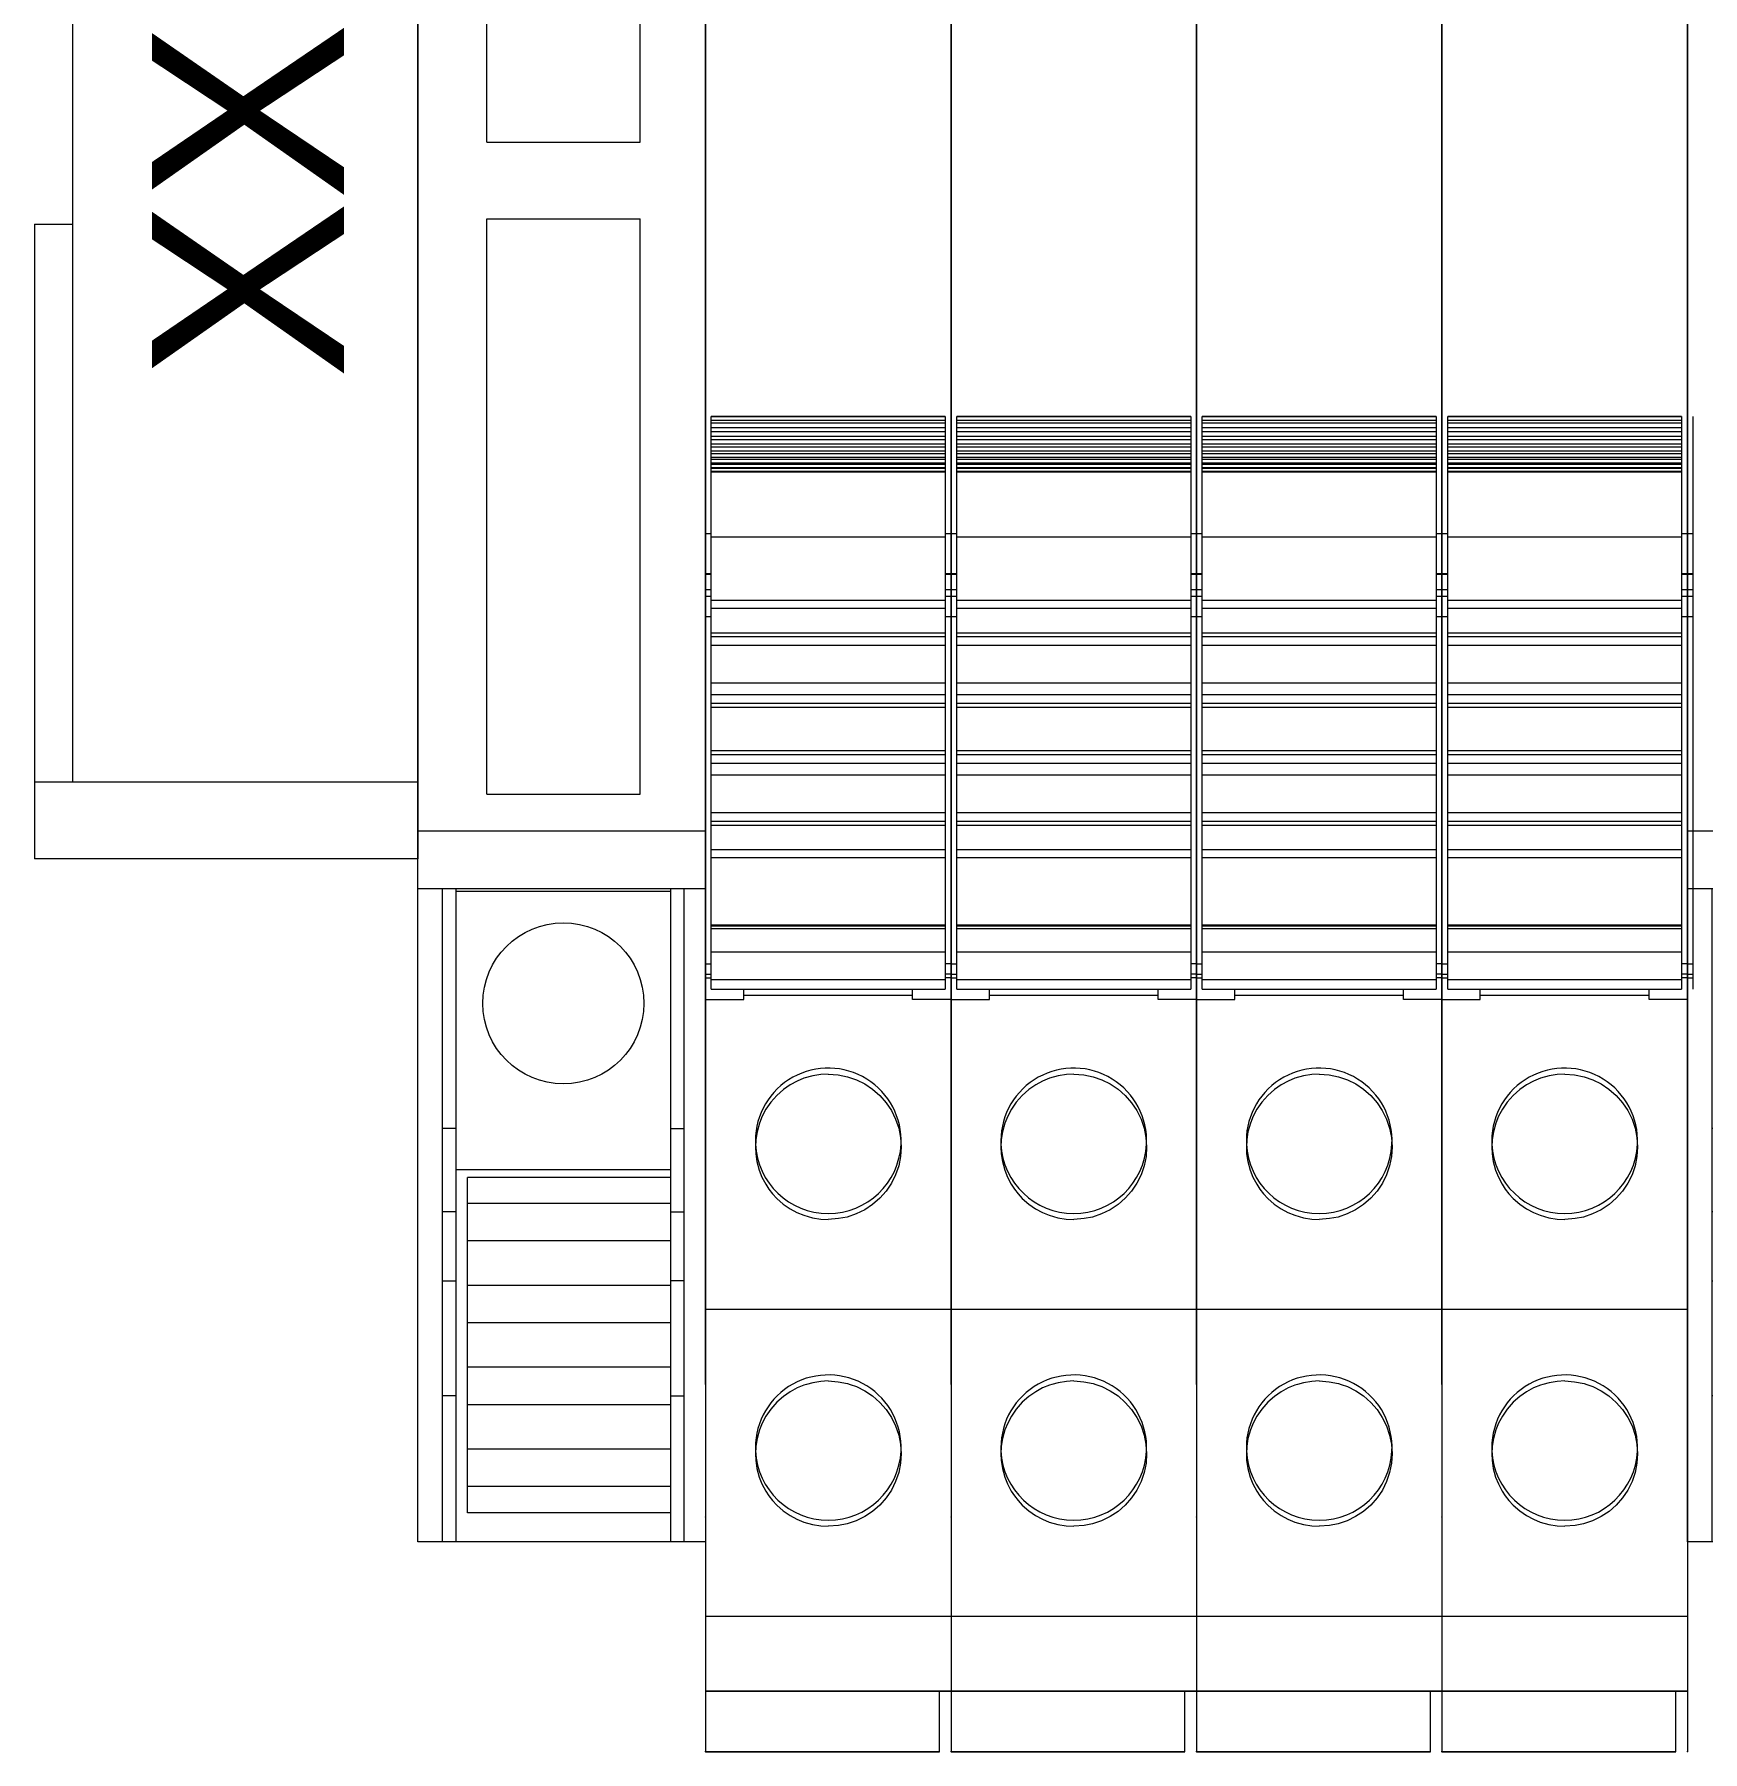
# Model space of a CAD drawing. Header units: millimetres. Extents: x 979 to 3414, y -1029 to 703.
# Drawn here: x 2587.67 to 2631.17, y -1016.45 to -971.67 of the extents above; entities that cross this region are included whole.
import ezdxf
from ezdxf.enums import TextEntityAlignment as Align

# ---------------------------------------------------------------- set-up
doc = ezdxf.new("R2010")
doc.units = ezdxf.units.MM
doc.layers.add('eProC - L2', color=41, linetype='Continuous', lineweight=20)
doc.styles.get("Standard").update_dxf_attribs({"font": 'arial.ttf'})

# ---------------------------------------------------------------- blocks, each defined once
blk = doc.blocks.new('eProC_Z_EK1+I-RE1')
at = {"layer": 'eProC - L2'}
for p, q in [((0, 0), (0, -20.65)), ((10, 0), (0, 0)), ((10, 0), (10, -43)), ((0, -1), (8.5, -1)), ((8.5, -2.2), (8.5, -1)), ((10, -2.2), (0, -2.2)), ((0, -4.2), (1, -4.2)), ((1, -4.591), (0, -4.591)), ((1, -5.091), (0, -5.091)), ((1, -5.838), (0, -5.838)), ((1, -6.114), (0, -6.114)), ((1, -7.214), (0, -7.214)), ((1, -7.489), (0, -7.489)), ((1, -8.989), (0, -8.989)), ((1, -9.265), (0, -9.265)), ((1, -10.365), (0, -10.365)), ((1, -10.64), (0, -10.64)), ((1, -12.14), (0, -12.14)), ((1, -12.416), (0, -12.416)), ((1, -13.516), (0, -13.516)), ((1, -13.791), (0, -13.791)), ((1, -15.291), (0, -15.291)), ((1, -15.567), (0, -15.567)), ((1, -16.667), (0, -16.667)), ((1, -16.942), (0, -16.942)), ((1, -17.691), (0, -17.691)), ((1, -18.191), (0, -18.191)), ((0, -20.65), (1, -20.65)), ((1, -26.45), (1, -20.65)), ((0, -26.45), (0, -43)), ((0, -26.45), (1, -26.45)), ((10, -41), (0, -41)), ((10, -43), (0, -43))]:
    blk.add_line(p, q, dxfattribs=at)
blk.add_lwpolyline([(10, -41), (1, -41), (1, -2.2), (10, -2.2)], close=True, dxfattribs=at)
blk.add_attdef('XXXX.X', text='', height=5, rotation=90, dxfattribs=at).set_placement((8.072, -21.183), align=Align.CENTER)
blk = doc.blocks.new('eProC_Z_BPSN-SI-520')
at = {"layer": 'eProC - L2'}
for p, q in [((1.794, -42.11), (1.794, -21.11)), ((5.794, -42.11), (5.794, -21.11)), ((1.794, -42.11), (5.794, -42.11)), ((1.794, -59.11), (1.794, -44.11)), ((1.794, -44.11), (5.794, -44.11)), ((5.794, -59.11), (5.794, -44.11)), ((1.794, -59.11), (5.794, -59.11)), ((7.5, -60.072), (0, -60.072)), ((7.5, -61.577), (0, -61.577)), ((0.644, -78.601), (0.644, -61.577)), ((0.994, -78.601), (0.994, -61.577)), ((6.594, -61.647), (0.994, -61.647)), ((6.594, -78.601), (6.594, -61.577)), ((6.944, -78.601), (6.944, -61.577)), ((0.994, -67.83), (0.644, -67.83)), ((6.594, -67.83), (6.944, -67.83)), ((6.594, -68.91), (0.994, -68.91)), ((1.294, -77.853), (1.294, -69.103)), ((6.594, -69.103), (1.294, -69.103)), ((6.594, -69.783), (1.294, -69.783)), ((0.994, -70.001), (0.644, -70.001)), ((6.594, -70.001), (6.944, -70.001)), ((6.594, -70.757), (1.294, -70.757)), ((0.644, -71.801), (0.994, -71.801)), ((6.594, -71.919), (1.294, -71.919)), ((6.944, -71.801), (6.594, -71.801)), ((6.594, -72.893), (1.294, -72.893)), ((6.594, -74.054), (1.294, -74.054)), ((0.994, -74.801), (0.644, -74.801)), ((6.594, -75.029), (1.294, -75.029)), ((6.594, -74.801), (6.944, -74.801)), ((6.594, -76.19), (1.294, -76.19)), ((6.594, -77.165), (1.294, -77.165)), ((6.594, -77.853), (1.294, -77.853)), ((6.594, -78.601), (0.994, -78.601))]:
    blk.add_line(p, q, dxfattribs=at)
blk.add_lwpolyline([(0, 0), (7.5, 0), (7.5, -78.601), (0, -78.601)], close=True, dxfattribs=at)
blk.add_circle((3.794, -64.565), 2.1, dxfattribs=at)

msp = doc.modelspace()

# ---------------------------------------------------------------- linework, layer by layer
at = {"layer": 'eProC - L2'}
for p, q in [((2611.571, -926.895), (2611.571, -1014.872)), ((2617.971, -926.895), (2617.971, -1014.872)), ((2624.371, -926.895), (2624.371, -1014.872)), ((2630.771, -926.895), (2630.771, -1014.872)), ((2605.171, -1006.872), (2605.171, -957.605)), ((2611.571, -1006.872), (2611.571, -957.605)), ((2617.971, -1006.872), (2617.971, -957.605)), ((2624.371, -1006.872), (2624.371, -957.605)), ((2630.771, -1006.872), (2630.771, -957.605)), ((2611.421, -981.634), (2605.321, -981.634)), ((2605.321, -996.568), (2605.321, -981.634)), ((2611.421, -981.646), (2605.321, -981.646)), ((2611.421, -981.739), (2605.321, -981.739)), ((2611.421, -981.804), (2605.321, -981.804)), ((2611.421, -981.634), (2611.421, -996.568)), ((2617.821, -981.634), (2611.721, -981.634)), ((2611.721, -996.568), (2611.721, -981.634)), ((2617.821, -981.646), (2611.721, -981.646)), ((2617.821, -981.739), (2611.721, -981.739)), ((2617.821, -981.804), (2611.721, -981.804)), ((2617.821, -981.634), (2617.821, -996.568)), ((2624.221, -981.634), (2618.121, -981.634)), ((2618.121, -996.568), (2618.121, -981.634)), ((2624.221, -981.646), (2618.121, -981.646)), ((2624.221, -981.739), (2618.121, -981.739)), ((2624.221, -981.804), (2618.121, -981.804)), ((2624.221, -981.634), (2624.221, -996.568)), ((2630.621, -981.634), (2624.521, -981.634)), ((2624.521, -996.568), (2624.521, -981.634)), ((2630.621, -981.646), (2624.521, -981.646)), ((2630.621, -981.739), (2624.521, -981.739)), ((2630.621, -981.804), (2624.521, -981.804)), ((2630.621, -981.634), (2630.621, -996.568)), ((2630.921, -996.568), (2630.921, -981.634)), ((2611.421, -981.934), (2605.321, -981.934)), ((2611.421, -982.034), (2605.321, -982.034)), ((2611.421, -982.155), (2605.321, -982.155)), ((2611.421, -982.244), (2605.321, -982.244)), ((2611.421, -982.358), (2605.321, -982.358)), ((2617.821, -981.934), (2611.721, -981.934)), ((2617.821, -982.034), (2611.721, -982.034)), ((2617.821, -982.155), (2611.721, -982.155)), ((2617.821, -982.244), (2611.721, -982.244)), ((2617.821, -982.358), (2611.721, -982.358)), ((2624.221, -981.934), (2618.121, -981.934)), ((2624.221, -982.034), (2618.121, -982.034)), ((2624.221, -982.155), (2618.121, -982.155)), ((2624.221, -982.244), (2618.121, -982.244)), ((2624.221, -982.358), (2618.121, -982.358)), ((2630.621, -981.934), (2624.521, -981.934)), ((2630.621, -982.034), (2624.521, -982.034)), ((2630.621, -982.155), (2624.521, -982.155)), ((2630.621, -982.244), (2624.521, -982.244)), ((2630.621, -982.358), (2624.521, -982.358)), ((2611.421, -982.435), (2605.321, -982.435)), ((2611.421, -982.541), (2605.321, -982.541)), ((2611.421, -982.606), (2605.321, -982.606)), ((2611.421, -982.705), (2605.321, -982.705)), ((2611.421, -982.756), (2605.321, -982.756)), ((2617.821, -982.435), (2611.721, -982.435)), ((2617.821, -982.541), (2611.721, -982.541)), ((2617.821, -982.606), (2611.721, -982.606)), ((2617.821, -982.705), (2611.721, -982.705)), ((2617.821, -982.756), (2611.721, -982.756)), ((2624.221, -982.435), (2618.121, -982.435)), ((2624.221, -982.541), (2618.121, -982.541)), ((2624.221, -982.606), (2618.121, -982.606)), ((2624.221, -982.705), (2618.121, -982.705)), ((2624.221, -982.756), (2618.121, -982.756)), ((2630.621, -982.435), (2624.521, -982.435)), ((2630.621, -982.541), (2624.521, -982.541)), ((2630.621, -982.606), (2624.521, -982.606)), ((2630.621, -982.705), (2624.521, -982.705)), ((2630.621, -982.756), (2624.521, -982.756)), ((2611.421, -982.848), (2605.321, -982.848)), ((2611.421, -982.886), (2605.321, -982.886)), ((2611.421, -982.971), (2605.321, -982.971)), ((2611.421, -982.994), (2605.321, -982.994)), ((2611.421, -983.072), (2605.321, -983.072)), ((2611.421, -983.089), (2605.321, -983.089)), ((2617.821, -982.848), (2611.721, -982.848)), ((2617.821, -982.886), (2611.721, -982.886)), ((2617.821, -982.971), (2611.721, -982.971)), ((2617.821, -982.994), (2611.721, -982.994)), ((2617.821, -983.072), (2611.721, -983.072)), ((2617.821, -983.089), (2611.721, -983.089)), ((2624.221, -982.848), (2618.121, -982.848)), ((2624.221, -982.886), (2618.121, -982.886)), ((2624.221, -982.971), (2618.121, -982.971)), ((2624.221, -982.994), (2618.121, -982.994)), ((2624.221, -983.072), (2618.121, -983.072)), ((2624.221, -983.089), (2618.121, -983.089)), ((2630.621, -982.848), (2624.521, -982.848)), ((2630.621, -982.886), (2624.521, -982.886)), ((2630.621, -982.971), (2624.521, -982.971)), ((2630.621, -982.994), (2624.521, -982.994)), ((2630.621, -983.072), (2624.521, -983.072)), ((2630.621, -983.089), (2624.521, -983.089)), ((2605.171, -984.684), (2605.321, -984.684)), ((2605.321, -984.77), (2611.421, -984.77)), ((2611.421, -984.684), (2611.571, -984.684)), ((2611.571, -984.684), (2611.721, -984.684)), ((2611.721, -984.77), (2617.821, -984.77)), ((2617.821, -984.684), (2617.971, -984.684)), ((2617.971, -984.684), (2618.121, -984.684)), ((2618.121, -984.77), (2624.221, -984.77)), ((2624.221, -984.684), (2624.371, -984.684)), ((2624.371, -984.684), (2624.521, -984.684)), ((2624.521, -984.77), (2630.621, -984.77)), ((2630.621, -984.684), (2630.771, -984.684)), ((2630.771, -984.684), (2630.921, -984.684)), ((2605.321, -985.74), (2605.171, -985.74)), ((2605.171, -985.743), (2605.321, -985.743)), ((2611.571, -985.74), (2611.421, -985.74)), ((2611.421, -985.743), (2611.571, -985.743)), ((2611.721, -985.74), (2611.571, -985.74)), ((2611.571, -985.743), (2611.721, -985.743)), ((2617.971, -985.74), (2617.821, -985.74)), ((2617.821, -985.743), (2617.971, -985.743)), ((2618.121, -985.74), (2617.971, -985.74)), ((2617.971, -985.743), (2618.121, -985.743)), ((2624.371, -985.74), (2624.221, -985.74)), ((2624.221, -985.743), (2624.371, -985.743)), ((2624.521, -985.74), (2624.371, -985.74)), ((2624.371, -985.743), (2624.521, -985.743)), ((2630.771, -985.74), (2630.621, -985.74)), ((2630.621, -985.743), (2630.771, -985.743)), ((2630.921, -985.74), (2630.771, -985.74)), ((2630.771, -985.743), (2630.921, -985.743)), ((2605.171, -986.143), (2605.321, -986.143)), ((2605.171, -986.321), (2605.321, -986.321)), ((2611.421, -986.143), (2611.571, -986.143)), ((2611.421, -986.321), (2611.571, -986.321)), ((2611.571, -986.143), (2611.721, -986.143)), ((2611.571, -986.321), (2611.721, -986.321)), ((2617.821, -986.143), (2617.971, -986.143)), ((2617.821, -986.321), (2617.971, -986.321)), ((2617.971, -986.143), (2618.121, -986.143)), ((2617.971, -986.321), (2618.121, -986.321)), ((2624.221, -986.143), (2624.371, -986.143)), ((2624.221, -986.321), (2624.371, -986.321)), ((2624.371, -986.143), (2624.521, -986.143)), ((2624.371, -986.321), (2624.521, -986.321)), ((2630.621, -986.143), (2630.771, -986.143)), ((2630.621, -986.321), (2630.771, -986.321)), ((2630.771, -986.143), (2630.921, -986.143)), ((2630.771, -986.321), (2630.921, -986.321)), ((2611.421, -986.434), (2605.321, -986.434)), ((2605.321, -986.634), (2611.421, -986.634)), ((2617.821, -986.434), (2611.721, -986.434)), ((2611.721, -986.634), (2617.821, -986.634)), ((2624.221, -986.434), (2618.121, -986.434)), ((2618.121, -986.634), (2624.221, -986.634)), ((2630.621, -986.434), (2624.521, -986.434)), ((2624.521, -986.634), (2630.621, -986.634)), ((2605.171, -986.853), (2605.321, -986.853)), ((2605.321, -987.276), (2611.421, -987.276)), ((2611.421, -986.853), (2611.571, -986.853)), ((2611.571, -986.853), (2611.721, -986.853)), ((2611.721, -987.276), (2617.821, -987.276)), ((2617.821, -986.853), (2617.971, -986.853)), ((2617.971, -986.853), (2618.121, -986.853)), ((2618.121, -987.276), (2624.221, -987.276)), ((2624.221, -986.853), (2624.371, -986.853)), ((2624.371, -986.853), (2624.521, -986.853)), ((2624.521, -987.276), (2630.621, -987.276)), ((2630.621, -986.853), (2630.771, -986.853)), ((2630.771, -986.853), (2630.921, -986.853)), ((2605.321, -987.371), (2611.421, -987.371)), ((2611.421, -987.609), (2605.321, -987.609)), ((2611.721, -987.371), (2617.821, -987.371)), ((2617.821, -987.609), (2611.721, -987.609)), ((2618.121, -987.371), (2624.221, -987.371)), ((2624.221, -987.609), (2618.121, -987.609)), ((2624.521, -987.371), (2630.621, -987.371)), ((2630.621, -987.609), (2624.521, -987.609)), ((2611.421, -988.584), (2605.321, -988.584)), ((2617.821, -988.584), (2611.721, -988.584)), ((2624.221, -988.584), (2618.121, -988.584)), ((2630.621, -988.584), (2624.521, -988.584)), ((2605.321, -988.884), (2611.421, -988.884)), ((2611.721, -988.884), (2617.821, -988.884)), ((2618.121, -988.884), (2624.221, -988.884)), ((2624.521, -988.884), (2630.621, -988.884)), ((2611.421, -989.121), (2605.321, -989.121)), ((2605.321, -989.216), (2611.421, -989.216)), ((2617.821, -989.121), (2611.721, -989.121)), ((2611.721, -989.216), (2617.821, -989.216)), ((2624.221, -989.121), (2618.121, -989.121)), ((2618.121, -989.216), (2624.221, -989.216)), ((2630.621, -989.121), (2624.521, -989.121)), ((2624.521, -989.216), (2630.621, -989.216)), ((2611.421, -990.351), (2605.321, -990.351)), ((2617.821, -990.351), (2611.721, -990.351)), ((2624.221, -990.351), (2618.121, -990.351)), ((2630.621, -990.351), (2624.521, -990.351)), ((2605.321, -990.446), (2611.421, -990.446)), ((2611.421, -990.684), (2605.321, -990.684)), ((2611.721, -990.446), (2617.821, -990.446)), ((2617.821, -990.684), (2611.721, -990.684)), ((2618.121, -990.446), (2624.221, -990.446)), ((2624.221, -990.684), (2618.121, -990.684)), ((2624.521, -990.446), (2630.621, -990.446)), ((2630.621, -990.684), (2624.521, -990.684)), ((2611.421, -990.984), (2605.321, -990.984)), ((2617.821, -990.984), (2611.721, -990.984)), ((2624.221, -990.984), (2618.121, -990.984)), ((2630.621, -990.984), (2624.521, -990.984)), ((2605.321, -991.959), (2611.421, -991.959)), ((2611.421, -992.196), (2605.321, -992.196)), ((2611.721, -991.959), (2617.821, -991.959)), ((2617.821, -992.196), (2611.721, -992.196)), ((2618.121, -991.959), (2624.221, -991.959)), ((2624.221, -992.196), (2618.121, -992.196)), ((2624.521, -991.959), (2630.621, -991.959)), ((2630.621, -992.196), (2624.521, -992.196)), ((2605.321, -992.291), (2611.421, -992.291)), ((2611.721, -992.291), (2617.821, -992.291)), ((2618.121, -992.291), (2624.221, -992.291)), ((2624.521, -992.291), (2630.621, -992.291)), ((2611.421, -992.934), (2605.321, -992.934)), ((2617.821, -992.934), (2611.721, -992.934)), ((2624.221, -992.934), (2618.121, -992.934)), ((2630.621, -992.934), (2624.521, -992.934)), ((2605.321, -993.134), (2611.421, -993.134)), ((2611.721, -993.134), (2617.821, -993.134)), ((2618.121, -993.134), (2624.221, -993.134)), ((2624.521, -993.134), (2630.621, -993.134)), ((2611.421, -994.895), (2605.321, -994.895)), ((2617.821, -994.895), (2611.721, -994.895)), ((2624.221, -994.895), (2618.121, -994.895)), ((2630.621, -994.895), (2624.521, -994.895)), ((2611.421, -994.922), (2605.321, -994.922)), ((2611.421, -994.992), (2605.321, -994.992)), ((2617.821, -994.922), (2611.721, -994.922)), ((2617.821, -994.992), (2611.721, -994.992)), ((2624.221, -994.922), (2618.121, -994.922)), ((2624.221, -994.992), (2618.121, -994.992)), ((2630.621, -994.922), (2624.521, -994.922)), ((2630.621, -994.992), (2624.521, -994.992)), ((2611.421, -995.597), (2605.321, -995.597)), ((2617.821, -995.597), (2611.721, -995.597)), ((2624.221, -995.597), (2618.121, -995.597)), ((2630.621, -995.597), (2624.521, -995.597)), ((2605.171, -995.909), (2605.321, -995.909)), ((2605.171, -996.174), (2605.321, -996.174)), ((2611.571, -995.909), (2611.421, -995.909)), ((2611.571, -996.174), (2611.421, -996.174)), ((2611.571, -995.909), (2611.721, -995.909)), ((2611.571, -996.174), (2611.721, -996.174)), ((2617.971, -995.909), (2617.821, -995.909)), ((2617.971, -996.174), (2617.821, -996.174)), ((2617.971, -995.909), (2618.121, -995.909)), ((2617.971, -996.174), (2618.121, -996.174)), ((2624.371, -995.909), (2624.221, -995.909)), ((2624.371, -996.174), (2624.221, -996.174)), ((2624.371, -995.909), (2624.521, -995.909)), ((2624.371, -996.174), (2624.521, -996.174)), ((2630.771, -995.909), (2630.621, -995.909)), ((2630.771, -996.174), (2630.621, -996.174)), ((2630.771, -995.909), (2630.921, -995.909)), ((2630.771, -996.174), (2630.921, -996.174)), ((2605.171, -996.274), (2605.321, -996.274)), ((2611.421, -996.324), (2605.321, -996.324)), ((2605.321, -996.568), (2611.421, -996.568)), ((2606.171, -996.833), (2606.171, -996.568)), ((2610.571, -996.833), (2610.571, -996.568)), ((2611.571, -996.274), (2611.421, -996.274)), ((2611.571, -996.274), (2611.721, -996.274)), ((2617.821, -996.324), (2611.721, -996.324)), ((2611.721, -996.568), (2617.821, -996.568)), ((2612.571, -996.833), (2612.571, -996.568)), ((2616.971, -996.833), (2616.971, -996.568)), ((2617.971, -996.274), (2617.821, -996.274)), ((2617.971, -996.274), (2618.121, -996.274)), ((2624.221, -996.324), (2618.121, -996.324)), ((2618.121, -996.568), (2624.221, -996.568)), ((2618.971, -996.833), (2618.971, -996.568)), ((2623.371, -996.833), (2623.371, -996.568)), ((2624.371, -996.274), (2624.221, -996.274)), ((2624.371, -996.274), (2624.521, -996.274)), ((2630.621, -996.324), (2624.521, -996.324)), ((2624.521, -996.568), (2630.621, -996.568)), ((2625.371, -996.833), (2625.371, -996.568)), ((2629.771, -996.833), (2629.771, -996.568)), ((2630.771, -996.274), (2630.621, -996.274)), ((2630.771, -996.274), (2630.921, -996.274)), ((2605.171, -996.833), (2606.171, -996.833)), ((2610.571, -996.733), (2606.171, -996.733)), ((2611.571, -996.833), (2610.571, -996.833)), ((2611.571, -996.833), (2612.571, -996.833)), ((2616.971, -996.733), (2612.571, -996.733)), ((2617.971, -996.833), (2616.971, -996.833)), ((2617.971, -996.833), (2618.971, -996.833)), ((2623.371, -996.733), (2618.971, -996.733)), ((2624.371, -996.833), (2623.371, -996.833)), ((2624.371, -996.833), (2625.371, -996.833)), ((2629.771, -996.733), (2625.371, -996.733)), ((2630.771, -996.833), (2629.771, -996.833)), ((2606.471, -1000.518), (2606.471, -1000.68)), ((2610.272, -1000.68), (2610.272, -1000.518)), ((2612.871, -1000.518), (2612.871, -1000.68)), ((2616.672, -1000.68), (2616.672, -1000.518)), ((2619.271, -1000.518), (2619.271, -1000.68)), ((2623.072, -1000.68), (2623.072, -1000.518)), ((2625.671, -1000.518), (2625.671, -1000.68)), ((2629.472, -1000.68), (2629.472, -1000.518)), ((2611.571, -1004.92), (2605.171, -1004.92)), ((2617.971, -1004.92), (2611.571, -1004.92)), ((2624.371, -1004.92), (2617.971, -1004.92)), ((2630.771, -1004.92), (2624.371, -1004.92)), ((2605.171, -1006.853), (2605.171, -1006.872)), ((2605.171, -1006.872), (2605.171, -1014.872)), ((2611.571, -1006.853), (2611.571, -1006.872)), ((2611.571, -1006.872), (2611.571, -1014.872)), ((2617.971, -1006.853), (2617.971, -1006.872)), ((2617.971, -1006.872), (2617.971, -1014.872)), ((2624.371, -1006.853), (2624.371, -1006.872)), ((2624.371, -1006.872), (2624.371, -1014.872)), ((2630.771, -1006.853), (2630.771, -1006.872)), ((2630.771, -1006.872), (2630.771, -1014.872)), ((2606.471, -1008.518), (2606.471, -1008.68)), ((2610.272, -1008.68), (2610.272, -1008.518)), ((2612.871, -1008.518), (2612.871, -1008.68)), ((2616.672, -1008.68), (2616.672, -1008.518)), ((2619.271, -1008.518), (2619.271, -1008.68)), ((2623.072, -1008.68), (2623.072, -1008.518)), ((2625.671, -1008.518), (2625.671, -1008.68)), ((2629.472, -1008.68), (2629.472, -1008.518)), ((2605.171, -1010.329), (2605.171, -1010.326)), ((2611.571, -1010.329), (2611.571, -1010.326)), ((2617.971, -1010.329), (2617.971, -1010.326)), ((2624.371, -1010.329), (2624.371, -1010.326)), ((2630.771, -1010.329), (2630.771, -1010.326)), ((2605.171, -1010.684), (2605.171, -1014.584)), ((2611.571, -1010.684), (2611.571, -1014.584)), ((2617.971, -1010.684), (2617.971, -1014.584)), ((2624.371, -1010.684), (2624.371, -1014.584)), ((2630.771, -1010.684), (2630.771, -1014.584)), ((2611.571, -1012.92), (2605.171, -1012.92)), ((2617.971, -1012.92), (2611.571, -1012.92)), ((2624.371, -1012.92), (2617.971, -1012.92)), ((2630.771, -1012.92), (2624.371, -1012.92)), ((2611.571, -1014.866), (2605.171, -1014.866)), ((2611.571, -1014.871), (2605.171, -1014.871)), ((2605.171, -1014.872), (2611.571, -1014.872)), ((2605.171, -1014.876), (2605.171, -1016.446)), ((2611.271, -1016.446), (2611.271, -1014.872)), ((2617.971, -1014.866), (2611.571, -1014.866)), ((2617.971, -1014.871), (2611.571, -1014.871)), ((2611.571, -1014.872), (2617.971, -1014.872)), ((2611.571, -1014.876), (2611.571, -1016.446)), ((2617.671, -1016.446), (2617.671, -1014.872)), ((2624.371, -1014.866), (2617.971, -1014.866)), ((2624.371, -1014.871), (2617.971, -1014.871)), ((2617.971, -1014.872), (2624.371, -1014.872)), ((2617.971, -1014.876), (2617.971, -1016.446)), ((2624.071, -1016.446), (2624.071, -1014.872)), ((2630.771, -1014.866), (2624.371, -1014.866)), ((2630.771, -1014.871), (2624.371, -1014.871)), ((2624.371, -1014.872), (2630.771, -1014.872)), ((2624.371, -1014.876), (2624.371, -1016.446)), ((2630.471, -1016.446), (2630.471, -1014.872)), ((2630.771, -1014.876), (2630.771, -1016.446)), ((2605.171, -1016.444), (2611.271, -1016.444)), ((2605.171, -1016.446), (2611.271, -1016.446)), ((2611.571, -1016.444), (2617.671, -1016.444)), ((2611.571, -1016.446), (2617.671, -1016.446)), ((2617.971, -1016.444), (2624.071, -1016.444)), ((2617.971, -1016.446), (2624.071, -1016.446)), ((2624.371, -1016.444), (2630.471, -1016.444)), ((2624.371, -1016.446), (2630.471, -1016.446))]:
    msp.add_line(p, q, dxfattribs=at)
for points in [[(2608.371, -998.781), (2608.178, -998.791), (2607.965, -998.825), (2607.737, -998.89), (2607.559, -998.964), (2607.379, -999.061), (2607.202, -999.184), (2607.03, -999.336), (2606.873, -999.513), (2606.747, -999.696), (2606.649, -999.879), (2606.576, -1000.058), (2606.513, -1000.285), (2606.481, -1000.493), (2606.471, -1000.677), (2606.471, -1000.68)], [(2608.371, -998.781), (2608.631, -998.8), (2608.876, -998.849), (2609.107, -998.928), (2609.324, -999.035), (2609.526, -999.172), (2609.714, -999.338), (2609.879, -999.525), (2610.016, -999.731), (2610.127, -999.954), (2610.207, -1000.19), (2610.255, -1000.432), (2610.272, -1000.68), (2610.272, -1000.68)], [(2614.771, -998.781), (2614.578, -998.791), (2614.365, -998.825), (2614.137, -998.89), (2613.959, -998.964), (2613.779, -999.061), (2613.602, -999.184), (2613.43, -999.336), (2613.273, -999.513), (2613.147, -999.696), (2613.049, -999.879), (2612.976, -1000.058), (2612.913, -1000.285), (2612.881, -1000.493), (2612.871, -1000.677), (2612.871, -1000.68)], [(2614.771, -998.781), (2615.031, -998.8), (2615.276, -998.849), (2615.507, -998.928), (2615.724, -999.035), (2615.926, -999.172), (2616.114, -999.338), (2616.279, -999.525), (2616.416, -999.731), (2616.527, -999.954), (2616.607, -1000.19), (2616.655, -1000.432), (2616.672, -1000.68), (2616.672, -1000.68)], [(2621.171, -998.781), (2620.978, -998.791), (2620.765, -998.825), (2620.537, -998.89), (2620.359, -998.964), (2620.179, -999.061), (2620.002, -999.184), (2619.83, -999.336), (2619.673, -999.513), (2619.547, -999.696), (2619.449, -999.879), (2619.376, -1000.058), (2619.313, -1000.285), (2619.281, -1000.493), (2619.271, -1000.677), (2619.271, -1000.68)], [(2621.171, -998.781), (2621.431, -998.8), (2621.676, -998.849), (2621.907, -998.928), (2622.124, -999.035), (2622.326, -999.172), (2622.514, -999.338), (2622.679, -999.525), (2622.816, -999.731), (2622.927, -999.954), (2623.007, -1000.19), (2623.055, -1000.432), (2623.072, -1000.68), (2623.072, -1000.68)], [(2627.571, -998.781), (2627.378, -998.791), (2627.165, -998.825), (2626.937, -998.89), (2626.759, -998.964), (2626.579, -999.061), (2626.402, -999.184), (2626.23, -999.336), (2626.073, -999.513), (2625.947, -999.696), (2625.849, -999.879), (2625.776, -1000.058), (2625.713, -1000.285), (2625.681, -1000.493), (2625.671, -1000.677), (2625.671, -1000.68)], [(2627.571, -998.781), (2627.831, -998.8), (2628.076, -998.849), (2628.307, -998.928), (2628.524, -999.035), (2628.726, -999.172), (2628.914, -999.338), (2629.079, -999.525), (2629.216, -999.731), (2629.327, -999.954), (2629.407, -1000.19), (2629.455, -1000.432), (2629.472, -1000.68), (2629.472, -1000.68)], [(2606.471, -1000.68), (2606.479, -1000.855), (2606.51, -1001.059), (2606.571, -1001.285), (2606.643, -1001.466), (2606.741, -1001.652), (2606.823, -1001.776), (2606.919, -1001.899), (2607.03, -1002.019), (2607.199, -1002.168), (2607.376, -1002.29), (2607.554, -1002.387), (2607.732, -1002.46), (2607.96, -1002.525), (2608.175, -1002.56), (2608.371, -1002.57)], [(2610.272, -1000.68), (2610.256, -1000.928), (2610.207, -1001.169), (2610.127, -1001.404), (2610.017, -1001.627), (2609.879, -1001.831), (2609.715, -1002.017), (2609.527, -1002.181), (2609.321, -1002.317), (2609.099, -1002.426), (2608.863, -1002.506), (2608.642, -1002.549), (2608.371, -1002.57)], [(2612.871, -1000.68), (2612.879, -1000.855), (2612.91, -1001.059), (2612.971, -1001.285), (2613.043, -1001.466), (2613.141, -1001.652), (2613.223, -1001.776), (2613.319, -1001.899), (2613.43, -1002.019), (2613.599, -1002.168), (2613.776, -1002.29), (2613.954, -1002.387), (2614.132, -1002.46), (2614.36, -1002.525), (2614.575, -1002.56), (2614.771, -1002.57)], [(2616.672, -1000.68), (2616.656, -1000.928), (2616.607, -1001.169), (2616.527, -1001.404), (2616.417, -1001.627), (2616.279, -1001.831), (2616.115, -1002.017), (2615.927, -1002.181), (2615.721, -1002.317), (2615.499, -1002.426), (2615.263, -1002.506), (2615.042, -1002.549), (2614.771, -1002.57)], [(2619.271, -1000.68), (2619.279, -1000.855), (2619.31, -1001.059), (2619.371, -1001.285), (2619.443, -1001.466), (2619.541, -1001.652), (2619.623, -1001.776), (2619.719, -1001.899), (2619.83, -1002.019), (2619.999, -1002.168), (2620.176, -1002.29), (2620.354, -1002.387), (2620.532, -1002.46), (2620.76, -1002.525), (2620.975, -1002.56), (2621.171, -1002.57)], [(2623.072, -1000.68), (2623.056, -1000.928), (2623.007, -1001.169), (2622.927, -1001.404), (2622.817, -1001.627), (2622.679, -1001.831), (2622.515, -1002.017), (2622.327, -1002.181), (2622.121, -1002.317), (2621.899, -1002.426), (2621.663, -1002.506), (2621.442, -1002.549), (2621.171, -1002.57)], [(2625.671, -1000.68), (2625.679, -1000.855), (2625.71, -1001.059), (2625.771, -1001.285), (2625.843, -1001.466), (2625.941, -1001.652), (2626.023, -1001.776), (2626.119, -1001.899), (2626.23, -1002.019), (2626.399, -1002.168), (2626.576, -1002.29), (2626.754, -1002.387), (2626.932, -1002.46), (2627.16, -1002.525), (2627.375, -1002.56), (2627.571, -1002.57)], [(2629.472, -1000.68), (2629.456, -1000.928), (2629.407, -1001.169), (2629.327, -1001.404), (2629.217, -1001.627), (2629.079, -1001.831), (2628.915, -1002.017), (2628.727, -1002.181), (2628.521, -1002.317), (2628.299, -1002.426), (2628.063, -1002.506), (2627.842, -1002.549), (2627.571, -1002.57)], [(2607.801, -1006.869), (2607.737, -1006.89), (2607.559, -1006.964), (2607.379, -1007.061), (2607.202, -1007.184), (2607.03, -1007.336), (2606.873, -1007.513), (2606.747, -1007.696), (2606.649, -1007.879), (2606.576, -1008.058), (2606.513, -1008.285), (2606.481, -1008.493), (2606.471, -1008.677), (2606.471, -1008.68)], [(2608.371, -1006.781), (2608.178, -1006.791), (2607.965, -1006.825), (2607.801, -1006.869)], [(2608.371, -1006.781), (2608.631, -1006.8), (2608.876, -1006.849), (2608.946, -1006.869)], [(2608.946, -1006.869), (2609.107, -1006.928), (2609.324, -1007.035), (2609.526, -1007.172), (2609.714, -1007.338), (2609.879, -1007.525), (2610.016, -1007.731), (2610.127, -1007.954), (2610.207, -1008.19), (2610.255, -1008.432), (2610.272, -1008.68), (2610.272, -1008.68)], [(2614.201, -1006.869), (2614.137, -1006.89), (2613.959, -1006.964), (2613.779, -1007.061), (2613.602, -1007.184), (2613.43, -1007.336), (2613.273, -1007.513), (2613.147, -1007.696), (2613.049, -1007.879), (2612.976, -1008.058), (2612.913, -1008.285), (2612.881, -1008.493), (2612.871, -1008.677), (2612.871, -1008.68)], [(2614.771, -1006.781), (2614.578, -1006.791), (2614.365, -1006.825), (2614.201, -1006.869)], [(2614.771, -1006.781), (2615.031, -1006.8), (2615.276, -1006.849), (2615.346, -1006.869)], [(2615.346, -1006.869), (2615.507, -1006.928), (2615.724, -1007.035), (2615.926, -1007.172), (2616.114, -1007.338), (2616.279, -1007.525), (2616.416, -1007.731), (2616.527, -1007.954), (2616.607, -1008.19), (2616.655, -1008.432), (2616.672, -1008.68), (2616.672, -1008.68)], [(2620.601, -1006.869), (2620.537, -1006.89), (2620.359, -1006.964), (2620.179, -1007.061), (2620.002, -1007.184), (2619.83, -1007.336), (2619.673, -1007.513), (2619.547, -1007.696), (2619.449, -1007.879), (2619.376, -1008.058), (2619.313, -1008.285), (2619.281, -1008.493), (2619.271, -1008.677), (2619.271, -1008.68)], [(2621.171, -1006.781), (2620.978, -1006.791), (2620.765, -1006.825), (2620.601, -1006.869)], [(2621.171, -1006.781), (2621.431, -1006.8), (2621.676, -1006.849), (2621.746, -1006.869)], [(2621.746, -1006.869), (2621.907, -1006.928), (2622.124, -1007.035), (2622.326, -1007.172), (2622.514, -1007.338), (2622.679, -1007.525), (2622.816, -1007.731), (2622.927, -1007.954), (2623.007, -1008.19), (2623.055, -1008.432), (2623.072, -1008.68), (2623.072, -1008.68)], [(2627.001, -1006.869), (2626.937, -1006.89), (2626.759, -1006.964), (2626.579, -1007.061), (2626.402, -1007.184), (2626.23, -1007.336), (2626.073, -1007.513), (2625.947, -1007.696), (2625.849, -1007.879), (2625.776, -1008.058), (2625.713, -1008.285), (2625.681, -1008.493), (2625.671, -1008.677), (2625.671, -1008.68)], [(2627.571, -1006.781), (2627.378, -1006.791), (2627.165, -1006.825), (2627.001, -1006.869)], [(2627.571, -1006.781), (2627.831, -1006.8), (2628.076, -1006.849), (2628.146, -1006.869)], [(2628.146, -1006.869), (2628.307, -1006.928), (2628.524, -1007.035), (2628.726, -1007.172), (2628.914, -1007.338), (2629.079, -1007.525), (2629.216, -1007.731), (2629.327, -1007.954), (2629.407, -1008.19), (2629.455, -1008.432), (2629.472, -1008.68), (2629.472, -1008.68)], [(2606.471, -1008.68), (2606.479, -1008.855), (2606.51, -1009.059), (2606.571, -1009.285), (2606.643, -1009.466), (2606.741, -1009.652), (2606.823, -1009.776), (2606.919, -1009.899), (2607.03, -1010.019), (2607.199, -1010.168), (2607.376, -1010.29), (2607.554, -1010.387), (2607.732, -1010.46), (2607.96, -1010.525), (2608.175, -1010.56), (2608.371, -1010.57)], [(2610.272, -1008.68), (2610.256, -1008.928), (2610.207, -1009.169), (2610.127, -1009.404), (2610.017, -1009.627), (2609.879, -1009.831), (2609.715, -1010.017), (2609.527, -1010.181), (2609.321, -1010.317), (2609.099, -1010.426), (2608.863, -1010.506), (2608.642, -1010.549), (2608.371, -1010.57)], [(2612.871, -1008.68), (2612.879, -1008.855), (2612.91, -1009.059), (2612.971, -1009.285), (2613.043, -1009.466), (2613.141, -1009.652), (2613.223, -1009.776), (2613.319, -1009.899), (2613.43, -1010.019), (2613.599, -1010.168), (2613.776, -1010.29), (2613.954, -1010.387), (2614.132, -1010.46), (2614.36, -1010.525), (2614.575, -1010.56), (2614.771, -1010.57)], [(2616.672, -1008.68), (2616.656, -1008.928), (2616.607, -1009.169), (2616.527, -1009.404), (2616.417, -1009.627), (2616.279, -1009.831), (2616.115, -1010.017), (2615.927, -1010.181), (2615.721, -1010.317), (2615.499, -1010.426), (2615.263, -1010.506), (2615.042, -1010.549), (2614.771, -1010.57)], [(2619.271, -1008.68), (2619.279, -1008.855), (2619.31, -1009.059), (2619.371, -1009.285), (2619.443, -1009.466), (2619.541, -1009.652), (2619.623, -1009.776), (2619.719, -1009.899), (2619.83, -1010.019), (2619.999, -1010.168), (2620.176, -1010.29), (2620.354, -1010.387), (2620.532, -1010.46), (2620.76, -1010.525), (2620.975, -1010.56), (2621.171, -1010.57)], [(2623.072, -1008.68), (2623.056, -1008.928), (2623.007, -1009.169), (2622.927, -1009.404), (2622.817, -1009.627), (2622.679, -1009.831), (2622.515, -1010.017), (2622.327, -1010.181), (2622.121, -1010.317), (2621.899, -1010.426), (2621.663, -1010.506), (2621.442, -1010.549), (2621.171, -1010.57)], [(2625.671, -1008.68), (2625.679, -1008.855), (2625.71, -1009.059), (2625.771, -1009.285), (2625.843, -1009.466), (2625.941, -1009.652), (2626.023, -1009.776), (2626.119, -1009.899), (2626.23, -1010.019), (2626.399, -1010.168), (2626.576, -1010.29), (2626.754, -1010.387), (2626.932, -1010.46), (2627.16, -1010.525), (2627.375, -1010.56), (2627.571, -1010.57)], [(2629.472, -1008.68), (2629.456, -1008.928), (2629.407, -1009.169), (2629.327, -1009.404), (2629.217, -1009.627), (2629.079, -1009.831), (2628.915, -1010.017), (2628.727, -1010.181), (2628.521, -1010.317), (2628.299, -1010.426), (2628.063, -1010.506), (2627.842, -1010.549), (2627.571, -1010.57)]]:
    msp.add_lwpolyline(points, dxfattribs=at)
for centre, start_param, end_param in [((2608.371, -1000.518), 6.235558, 9.424778), ((2614.771, -1000.518), 6.235558, 9.424778), ((2621.171, -1000.518), 6.235558, 9.424778), ((2627.571, -1000.518), 6.235558, 9.424778), ((2608.371, -1000.518), 3.141593, 3.187944), ((2608.371, -1000.518), 3.187944, 6.235558), ((2614.771, -1000.518), 3.141593, 3.187944), ((2614.771, -1000.518), 3.187944, 6.235558), ((2621.171, -1000.518), 3.141593, 3.187944), ((2621.171, -1000.518), 3.187944, 6.235558), ((2627.571, -1000.518), 3.141593, 3.187944), ((2627.571, -1000.518), 3.187944, 6.235558), ((2608.371, -1008.518), 6.235558, 9.424778), ((2614.771, -1008.518), 6.235558, 9.424778), ((2621.171, -1008.518), 6.235558, 9.424778), ((2627.571, -1008.518), 6.235558, 9.424778), ((2608.371, -1008.518), 3.141593, 3.187944), ((2608.371, -1008.518), 3.187944, 6.235558), ((2614.771, -1008.518), 3.141593, 3.187944), ((2614.771, -1008.518), 3.187944, 6.235558), ((2621.171, -1008.518), 3.141593, 3.187944), ((2621.171, -1008.518), 3.187944, 6.235558), ((2627.571, -1008.518), 3.141593, 3.187944), ((2627.571, -1008.518), 3.187944, 6.235558)]:
    msp.add_ellipse(centre, major_axis=(1.9, 0), ratio=0.997065, start_param=start_param, end_param=end_param, dxfattribs=at)
for p in [(2605.171, -1016.444), (2611.571, -1016.444), (2617.971, -1016.444), (2624.371, -1016.444), (2630.771, -1016.444)]:
    msp.add_point(p, dxfattribs=at)

# ---------------------------------------------------------------- block references
for p in [(2597.671, -932.37), (2630.771, -932.37)]:
    msp.add_blockref('eProC_Z_BPSN-SI-520', p)
at = {"color": 4}
msp.add_blockref('eProC_Z_EK1+I-RE1', (2587.671, -950.17), dxfattribs=at).add_auto_attribs({'XXXX.X': 'XXXX'})

doc.saveas('drawing.dxf')
